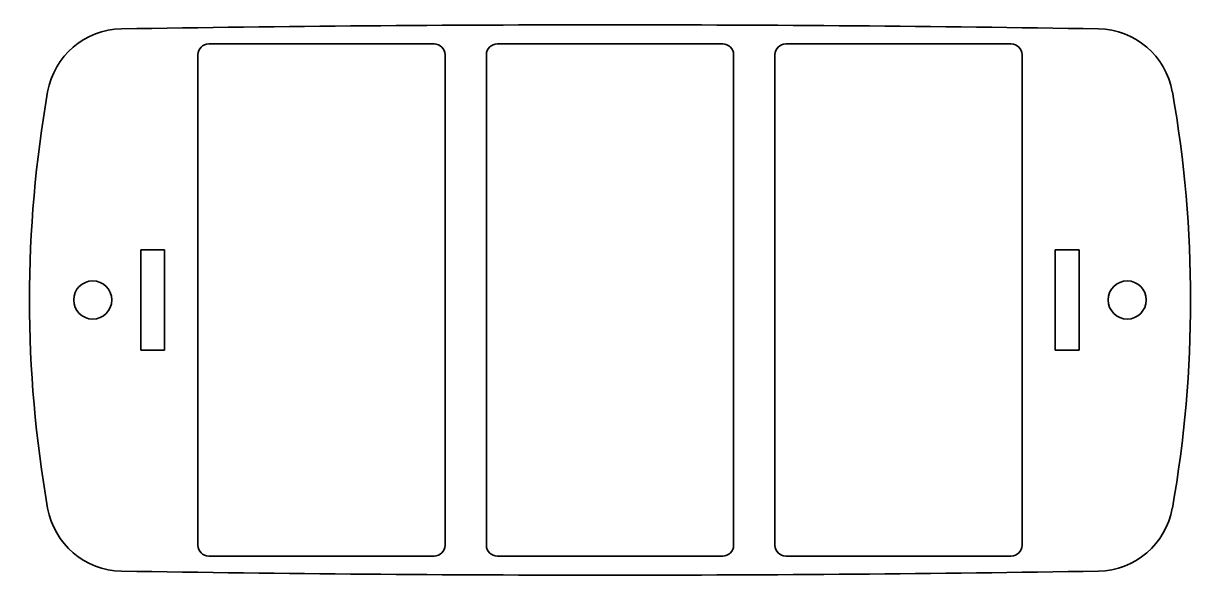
# Model space of a CAD drawing. Header units: inches. Extents: x -1 to 107, y 0 to 51.
import ezdxf

# ---------------------------------------------------------------- set-up
doc = ezdxf.new("R2010")
doc.units = ezdxf.units.IN
doc.header["$MEASUREMENT"] = 0
doc.layers.add('SIMUMAK Visible (ISO)', color=7, linetype='Continuous', lineweight=35)

# ---------------------------------------------------------------- blocks, each defined once
blk = doc.blocks.new('GLD-SMT-04-PNBT01')
at = {"layer": 'SIMUMAK Visible (ISO)'}
for p, q in [((16.46, 48.71), (37.16, 48.71)), ((42.96, 48.71), (63.66, 48.71)), ((69.46, 48.71), (90.16, 48.71)), ((15.46, 2.71), (15.46, 47.71)), ((38.16, 47.71), (38.16, 2.71)), ((41.96, 2.71), (41.96, 47.71)), ((64.66, 47.71), (64.66, 2.71)), ((68.46, 2.71), (68.46, 47.71)), ((91.16, 47.71), (91.16, 2.71)), ((10.21, 20.61), (10.21, 29.81)), ((10.21, 29.81), (12.41, 29.81)), ((12.41, 29.81), (12.41, 20.61)), ((94.21, 20.61), (94.21, 29.81)), ((94.21, 29.81), (96.41, 29.81)), ((96.41, 29.81), (96.41, 20.61)), ((12.41, 20.61), (10.21, 20.61)), ((96.41, 20.61), (94.21, 20.61)), ((37.16, 1.71), (16.46, 1.71)), ((63.66, 1.71), (42.96, 1.71)), ((90.16, 1.71), (69.46, 1.71))]:
    blk.add_line(p, q, dxfattribs=at)
for centre in [(5.81, 25.21), (100.81, 25.21)]:
    blk.add_circle(centre, 1.75, dxfattribs=at)
for centre, radius, start, end in [((8.56, 43.09), 7, 90.9515, 170.0332), ((53.31, -2651.55), 2702.01, 89.04851, 90.95149), ((98.06, 43.09), 7, 9.9668, 89.0485), ((110.3, 25.21), 110.3, 170.0332, 189.9668), ((-3.67, 25.21), 110.3, 350.0332, 9.9668), ((8.56, 7.33), 7, 189.9668, 269.0485), ((98.06, 7.33), 7, 270.9515, 350.0332), ((53.31, 2701.97), 2702.01, 269.04851, 270.95149)]:
    blk.add_arc(centre, radius, start, end, dxfattribs=at)
at = {"layer": 'SIMUMAK Visible (ISO)', "extrusion": (0, 0, -1)}
for centre, start, end in [((-16.46, 47.71), 0, 90), ((-37.16, 47.71), 90, 180), ((-42.96, 47.71), 0, 90), ((-63.66, 47.71), 90, 180), ((-69.46, 47.71), 0, 90), ((-90.16, 47.71), 90, 180), ((-16.46, 2.71), 270, 360), ((-37.16, 2.71), 180, 270), ((-42.96, 2.71), 270, 0), ((-63.66, 2.71), 180, 270), ((-69.46, 2.71), 270, 0), ((-90.16, 2.71), 180, 270)]:
    blk.add_arc(centre, 1, start, end, dxfattribs=at)

msp = doc.modelspace()

# ---------------------------------------------------------------- block references
msp.add_blockref('GLD-SMT-04-PNBT01', (0, 0))

doc.saveas('drawing.dxf')
